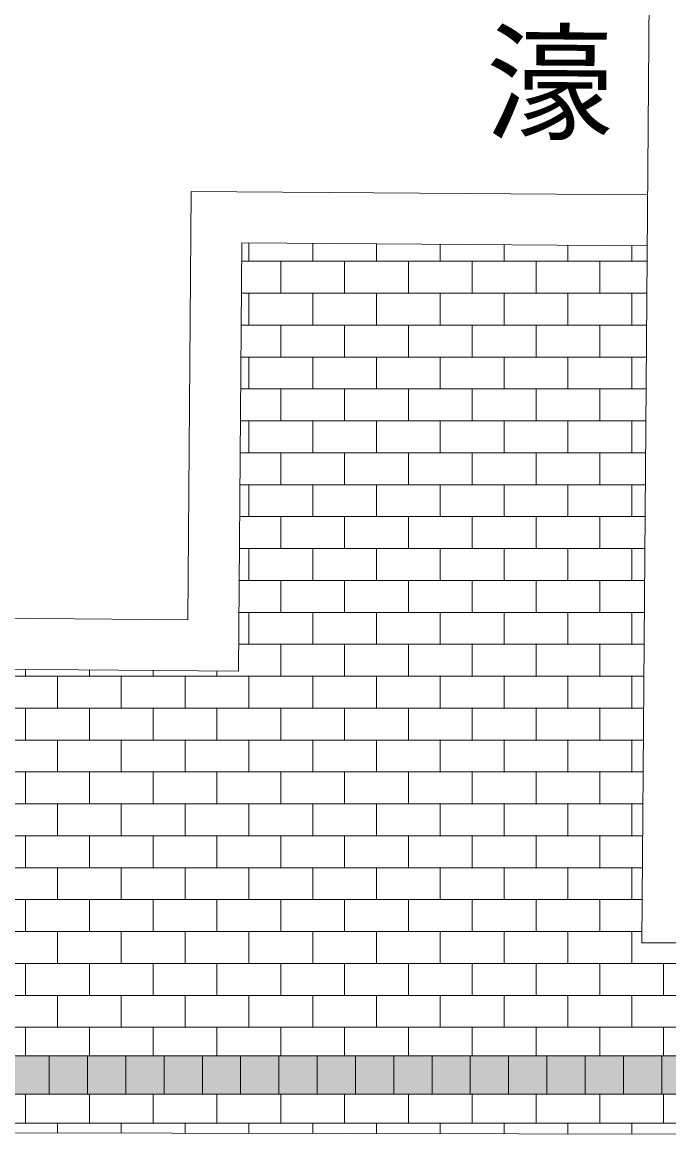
# Model space of a CAD drawing. Units: millimetres, scale not verified. Extents: x -94331 to 144568, y -56598 to 62562.
# Drawn here: x 9639 to 14705, y -23830 to -15116 of the extents above; entities that cross this region are included whole.
import ezdxf
from ezdxf.enums import TextEntityAlignment as Align

# ---------------------------------------------------------------- set-up
doc = ezdxf.new("R2010")
doc.units = ezdxf.units.MM
doc.header["$LTSCALE"] = 400
for name, color, linetype, lineweight in [('0-2_壁', 7, 'Continuous', 9), ('0-4_衛生設備', 7, 'Continuous', 9), ('0-5_雑', 7, 'Continuous', 9)]:
    doc.layers.add(name, color=color, linetype=linetype, lineweight=lineweight)
doc.layers.add('0-7_ハッチ', color=7, linetype='Continuous')
doc.layers.add('0-C_0', color=8, linetype='Continuous')
doc.styles.add('ＭＳ ゴシック', font='')
doc.styles.get('ＭＳ ゴシック').set_extended_font_data('MS Gothic')

msp = doc.modelspace()

# ---------------------------------------------------------------- linework, layer by layer
at = {"layer": '0-2_壁'}
for p, q in [((14679.9, 1743.6), (14495.2, -22326.2)), ((10961.7, -16442.5), (10937.1, -19796.7)), ((14540.2, -16468.7), (10961.7, -16442.5)), ((11358.8, -16845.4), (11334.2, -20200.4)), ((14537.1, -16868.7), (11358.8, -16845.4)), ((9434.3, -19782.8), (10937.1, -19796.7)), ((9030.6, -20179), (11334.2, -20200.4)), ((14495.2, -22326.2), (16395.3, -22330.1)), ((2850.1, -23802.3), (16503.8, -23830.4))]:
    msp.add_line(p, q, dxfattribs=at)
at = {"layer": '0-4_衛生設備'}
for points in [[(9550.1, -23212.9), (9850.1, -23212.9), (9850.1, -23512.9), (9550.1, -23512.9)], [(9850.1, -23212.9), (10150.1, -23212.9), (10150.1, -23512.9), (9850.1, -23512.9)], [(10150.1, -23212.9), (10450.1, -23212.9), (10450.1, -23512.9), (10150.1, -23512.9)], [(10450.1, -23212.9), (10750.1, -23212.9), (10750.1, -23512.9), (10450.1, -23512.9)], [(10750.1, -23212.9), (11050.1, -23212.9), (11050.1, -23512.9), (10750.1, -23512.9)], [(11050.1, -23212.9), (11350.1, -23212.9), (11350.1, -23512.9), (11050.1, -23512.9)], [(11350.1, -23212.9), (11650.1, -23212.9), (11650.1, -23512.9), (11350.1, -23512.9)], [(11650.1, -23212.9), (11950.1, -23212.9), (11950.1, -23512.9), (11650.1, -23512.9)], [(11950.1, -23212.9), (12250.1, -23212.9), (12250.1, -23512.9), (11950.1, -23512.9)], [(12250.1, -23212.9), (12550.1, -23212.9), (12550.1, -23512.9), (12250.1, -23512.9)], [(12550.1, -23212.9), (12850.1, -23212.9), (12850.1, -23512.9), (12550.1, -23512.9)], [(12850.1, -23212.9), (13150.1, -23212.9), (13150.1, -23512.9), (12850.1, -23512.9)], [(13150.1, -23212.9), (13450.1, -23212.9), (13450.1, -23512.9), (13150.1, -23512.9)], [(13450.1, -23212.9), (13750.1, -23212.9), (13750.1, -23512.9), (13450.1, -23512.9)], [(13750.1, -23212.9), (14050.1, -23212.9), (14050.1, -23512.9), (13750.1, -23512.9)], [(14050.1, -23212.9), (14350.1, -23212.9), (14350.1, -23512.9), (14050.1, -23512.9)], [(14350.1, -23212.9), (14650.1, -23212.9), (14650.1, -23512.9), (14350.1, -23512.9)], [(14650.1, -23212.9), (14950.1, -23212.9), (14950.1, -23512.9), (14650.1, -23512.9)]]:
    msp.add_lwpolyline(points, dxfattribs=at)
at = {"layer": '0-5_雑'}
for p, q in [((11414.9, -16845.8), (11414.9, -16989)), ((11914.9, -16849.5), (11914.9, -16989)), ((12414.9, -16853.2), (12414.9, -16989)), ((12914.9, -16856.8), (12914.9, -16989)), ((13414.9, -16860.5), (13414.9, -16989)), ((13914.9, -16864.2), (13914.9, -16989)), ((14414.9, -16867.8), (14414.9, -16989)), ((11357.7, -16989), (14536.2, -16989)), ((11664.9, -16989), (11664.9, -17239)), ((12164.9, -16989), (12164.9, -17239)), ((12664.9, -16989), (12664.9, -17239)), ((13164.9, -16989), (13164.9, -17239)), ((13664.9, -16989), (13664.9, -17239)), ((14164.9, -16989), (14164.9, -17239)), ((11355.9, -17239), (14534.3, -17239)), ((11414.9, -17239), (11414.9, -17489)), ((11914.9, -17239), (11914.9, -17489)), ((12414.9, -17239), (12414.9, -17489)), ((12914.9, -17239), (12914.9, -17489)), ((13414.9, -17239), (13414.9, -17489)), ((13914.9, -17239), (13914.9, -17489)), ((14414.9, -17239), (14414.9, -17489)), ((11354.1, -17489), (14532.4, -17489)), ((11664.9, -17489), (11664.9, -17739)), ((12164.9, -17489), (12164.9, -17739)), ((12664.9, -17489), (12664.9, -17739)), ((13164.9, -17489), (13164.9, -17739)), ((13664.9, -17489), (13664.9, -17739)), ((14164.9, -17489), (14164.9, -17739)), ((11352.2, -17739), (14530.4, -17739)), ((11414.9, -17739), (11414.9, -17989)), ((11914.9, -17739), (11914.9, -17989)), ((12414.9, -17739), (12414.9, -17989)), ((12914.9, -17739), (12914.9, -17989)), ((13414.9, -17739), (13414.9, -17989)), ((13914.9, -17739), (13914.9, -17989)), ((14414.9, -17739), (14414.9, -17989)), ((11350.4, -17989), (14528.5, -17989)), ((11664.9, -17989), (11664.9, -18239)), ((12164.9, -17989), (12164.9, -18239)), ((12664.9, -17989), (12664.9, -18239)), ((13164.9, -17989), (13164.9, -18239)), ((13664.9, -17989), (13664.9, -18239)), ((14164.9, -17989), (14164.9, -18239)), ((11348.6, -18239), (14526.6, -18239)), ((11414.9, -18239), (11414.9, -18489)), ((11914.9, -18239), (11914.9, -18489)), ((12414.9, -18239), (12414.9, -18489)), ((12914.9, -18239), (12914.9, -18489)), ((13414.9, -18239), (13414.9, -18489)), ((13914.9, -18239), (13914.9, -18489)), ((14414.9, -18239), (14414.9, -18489)), ((11346.7, -18489), (14524.7, -18489)), ((11664.9, -18489), (11664.9, -18739)), ((12164.9, -18489), (12164.9, -18739)), ((12664.9, -18489), (12664.9, -18739)), ((13164.9, -18489), (13164.9, -18739)), ((13664.9, -18489), (13664.9, -18739)), ((14164.9, -18489), (14164.9, -18739)), ((11344.9, -18739), (14522.8, -18739)), ((11414.9, -18739), (11414.9, -18989)), ((11914.9, -18739), (11914.9, -18989)), ((12414.9, -18739), (12414.9, -18989)), ((12914.9, -18739), (12914.9, -18989)), ((13414.9, -18739), (13414.9, -18989)), ((13914.9, -18739), (13914.9, -18989)), ((14414.9, -18739), (14414.9, -18989)), ((11343.1, -18989), (14520.8, -18989)), ((11664.9, -18989), (11664.9, -19239)), ((12164.9, -18989), (12164.9, -19239)), ((12664.9, -18989), (12664.9, -19239)), ((13164.9, -18989), (13164.9, -19239)), ((13664.9, -18989), (13664.9, -19239)), ((14164.9, -18989), (14164.9, -19239)), ((11341.2, -19239), (14518.9, -19239)), ((11414.9, -19239), (11414.9, -19489)), ((11914.9, -19239), (11914.9, -19489)), ((12414.9, -19239), (12414.9, -19489)), ((12914.9, -19239), (12914.9, -19489)), ((13414.9, -19239), (13414.9, -19489)), ((13914.9, -19239), (13914.9, -19489)), ((14414.9, -19239), (14414.9, -19489)), ((11339.4, -19489), (14517, -19489)), ((11664.9, -19489), (11664.9, -19739)), ((12164.9, -19489), (12164.9, -19739)), ((12664.9, -19489), (12664.9, -19739)), ((13164.9, -19489), (13164.9, -19739)), ((13664.9, -19489), (13664.9, -19739)), ((14164.9, -19489), (14164.9, -19739)), ((11337.6, -19739), (14515.1, -19739)), ((11414.9, -19739), (11414.9, -19989)), ((11914.9, -19739), (11914.9, -19989)), ((12414.9, -19739), (12414.9, -19989)), ((12914.9, -19739), (12914.9, -19989)), ((13414.9, -19739), (13414.9, -19989)), ((13914.9, -19739), (13914.9, -19989)), ((14414.9, -19739), (14414.9, -19989)), ((11335.7, -19989), (14513.2, -19989)), ((11664.9, -19989), (11664.9, -20239)), ((12164.9, -19989), (12164.9, -20239)), ((12664.9, -19989), (12664.9, -20239)), ((13164.9, -19989), (13164.9, -20239)), ((13664.9, -19989), (13664.9, -20239)), ((14164.9, -19989), (14164.9, -20239)), ((9664.9, -20184.9), (9664.9, -20239)), ((10164.9, -20189.5), (10164.9, -20239)), ((10664.9, -20194.2), (10664.9, -20239)), ((11164.9, -20198.8), (11164.9, -20239)), ((7450.1, -20239), (14511.3, -20239)), ((9914.9, -20239), (9914.9, -20489)), ((10414.9, -20239), (10414.9, -20489)), ((10914.9, -20239), (10914.9, -20489)), ((11414.9, -20239), (11414.9, -20489)), ((11914.9, -20239), (11914.9, -20489)), ((12414.9, -20239), (12414.9, -20489)), ((12914.9, -20239), (12914.9, -20489)), ((13414.9, -20239), (13414.9, -20489)), ((13914.9, -20239), (13914.9, -20489)), ((14414.9, -20239), (14414.9, -20489)), ((7450.1, -20489), (14509.3, -20489)), ((9664.9, -20489), (9664.9, -20739)), ((10164.9, -20489), (10164.9, -20739)), ((10664.9, -20489), (10664.9, -20739)), ((11164.9, -20489), (11164.9, -20739)), ((11664.9, -20489), (11664.9, -20739)), ((12164.9, -20489), (12164.9, -20739)), ((12664.9, -20489), (12664.9, -20739)), ((13164.9, -20489), (13164.9, -20739)), ((13664.9, -20489), (13664.9, -20739)), ((14164.9, -20489), (14164.9, -20739)), ((7450.1, -20739), (14507.4, -20739)), ((9914.9, -20739), (9914.9, -20989)), ((10414.9, -20739), (10414.9, -20989)), ((10914.9, -20739), (10914.9, -20989)), ((11414.9, -20739), (11414.9, -20989)), ((11914.9, -20739), (11914.9, -20989)), ((12414.9, -20739), (12414.9, -20989)), ((12914.9, -20739), (12914.9, -20989)), ((13414.9, -20739), (13414.9, -20989)), ((13914.9, -20739), (13914.9, -20989)), ((14414.9, -20739), (14414.9, -20989)), ((7450.1, -20989), (14505.5, -20989)), ((9664.9, -20989), (9664.9, -21239)), ((10164.9, -20989), (10164.9, -21239)), ((10664.9, -20989), (10664.9, -21239)), ((11164.9, -20989), (11164.9, -21239)), ((11664.9, -20989), (11664.9, -21239)), ((12164.9, -20989), (12164.9, -21239)), ((12664.9, -20989), (12664.9, -21239)), ((13164.9, -20989), (13164.9, -21239)), ((13664.9, -20989), (13664.9, -21239)), ((14164.9, -20989), (14164.9, -21239)), ((7450.1, -21239), (14503.6, -21239)), ((9914.9, -21239), (9914.9, -21489)), ((10414.9, -21239), (10414.9, -21489)), ((10914.9, -21239), (10914.9, -21489)), ((11414.9, -21239), (11414.9, -21489)), ((11914.9, -21239), (11914.9, -21489)), ((12414.9, -21239), (12414.9, -21489)), ((12914.9, -21239), (12914.9, -21489)), ((13414.9, -21239), (13414.9, -21489)), ((13914.9, -21239), (13914.9, -21489)), ((14414.9, -21239), (14414.9, -21489)), ((7450.1, -21489), (14501.7, -21489)), ((9664.9, -21489), (9664.9, -21739)), ((10164.9, -21489), (10164.9, -21739)), ((10664.9, -21489), (10664.9, -21739)), ((11164.9, -21489), (11164.9, -21739)), ((11664.9, -21489), (11664.9, -21739)), ((12164.9, -21489), (12164.9, -21739)), ((12664.9, -21489), (12664.9, -21739)), ((13164.9, -21489), (13164.9, -21739)), ((13664.9, -21489), (13664.9, -21739)), ((14164.9, -21489), (14164.9, -21739)), ((7450.1, -21739), (14499.7, -21739)), ((9914.9, -21739), (9914.9, -21989)), ((10414.9, -21739), (10414.9, -21989)), ((10914.9, -21739), (10914.9, -21989)), ((11414.9, -21739), (11414.9, -21989)), ((11914.9, -21739), (11914.9, -21989)), ((12414.9, -21739), (12414.9, -21989)), ((12914.9, -21739), (12914.9, -21989)), ((13414.9, -21739), (13414.9, -21989)), ((13914.9, -21739), (13914.9, -21989)), ((14414.9, -21739), (14414.9, -21989)), ((7450.1, -21989), (14497.8, -21989)), ((9664.9, -21989), (9664.9, -22239)), ((10164.9, -21989), (10164.9, -22239)), ((10664.9, -21989), (10664.9, -22239)), ((11164.9, -21989), (11164.9, -22239)), ((11664.9, -21989), (11664.9, -22239)), ((12164.9, -21989), (12164.9, -22239)), ((12664.9, -21989), (12664.9, -22239)), ((13164.9, -21989), (13164.9, -22239)), ((13664.9, -21989), (13664.9, -22239)), ((14164.9, -21989), (14164.9, -22239)), ((7450.1, -22239), (14495.9, -22239)), ((9914.9, -22239), (9914.9, -22489)), ((10414.9, -22239), (10414.9, -22489)), ((10914.9, -22239), (10914.9, -22489)), ((11414.9, -22239), (11414.9, -22489)), ((11914.9, -22239), (11914.9, -22489)), ((12414.9, -22239), (12414.9, -22489)), ((12914.9, -22239), (12914.9, -22489)), ((13414.9, -22239), (13414.9, -22489)), ((13914.9, -22239), (13914.9, -22489)), ((14414.9, -22239), (14414.9, -22489)), ((7450.1, -22489), (15194.4, -22489)), ((9664.9, -22489), (9664.9, -22739)), ((10164.9, -22489), (10164.9, -22739)), ((10664.9, -22489), (10664.9, -22739)), ((11164.9, -22489), (11164.9, -22739)), ((11664.9, -22489), (11664.9, -22739)), ((12164.9, -22489), (12164.9, -22739)), ((12664.9, -22489), (12664.9, -22739)), ((13164.9, -22489), (13164.9, -22739)), ((13664.9, -22489), (13664.9, -22739)), ((14164.9, -22489), (14164.9, -22739)), ((14664.9, -22489), (14664.9, -22739)), ((7450.1, -22739), (15194.4, -22739)), ((9914.9, -22739), (9914.9, -22989)), ((10414.9, -22739), (10414.9, -22989)), ((10914.9, -22739), (10914.9, -22989)), ((11414.9, -22739), (11414.9, -22989)), ((11914.9, -22739), (11914.9, -22989)), ((12414.9, -22739), (12414.9, -22989)), ((12914.9, -22739), (12914.9, -22989)), ((13414.9, -22739), (13414.9, -22989)), ((13914.9, -22739), (13914.9, -22989)), ((14414.9, -22739), (14414.9, -22989)), ((7706.3, -22989), (15195.3, -22989)), ((9664.9, -22989), (9664.9, -23212.9)), ((10164.9, -22989), (10164.9, -23212.9)), ((10664.9, -22989), (10664.9, -23212.9)), ((11164.9, -22989), (11164.9, -23212.9)), ((11664.9, -22989), (11664.9, -23212.9)), ((12164.9, -22989), (12164.9, -23212.9)), ((12664.9, -22989), (12664.9, -23212.9)), ((13164.9, -22989), (13164.9, -23212.9)), ((13664.9, -22989), (13664.9, -23212.9)), ((14164.9, -22989), (14164.9, -23212.9)), ((14664.9, -22989), (14664.9, -23212.9)), ((9664.9, -23512.9), (9664.9, -23739)), ((10164.9, -23512.9), (10164.9, -23739)), ((10664.9, -23512.9), (10664.9, -23739)), ((11164.9, -23512.9), (11164.9, -23739)), ((11664.9, -23512.9), (11664.9, -23739)), ((12164.9, -23512.9), (12164.9, -23739)), ((12664.9, -23512.9), (12664.9, -23739)), ((13164.9, -23512.9), (13164.9, -23739)), ((13664.9, -23512.9), (13664.9, -23739)), ((14164.9, -23512.9), (14164.9, -23739)), ((14664.9, -23512.9), (14664.9, -23739)), ((-2957.3, -23739), (16384.5, -23739)), ((9914.9, -23739), (9914.9, -23816.8)), ((10414.9, -23739), (10414.9, -23817.8)), ((10914.9, -23739), (10914.9, -23818.9)), ((11414.9, -23739), (11414.9, -23819.9)), ((11914.9, -23739), (11914.9, -23820.9)), ((12414.9, -23739), (12414.9, -23822)), ((12914.9, -23739), (12914.9, -23823)), ((13414.9, -23739), (13414.9, -23824)), ((13914.9, -23739), (13914.9, -23825)), ((14414.9, -23739), (14414.9, -23826.1))]:
    msp.add_line(p, q, dxfattribs=at)
at = {"layer": '0-C_0'}
msp.add_solid([(7750.1, -23212.9), (15195.3, -23212.9), (7750.1, -23512.9), (15195.3, -23512.9)], dxfattribs=at)

# ---------------------------------------------------------------- texts
at = {"layer": '0-7_ハッチ', "style": 'ＭＳ ゴシック'}
msp.add_text('濠', height=733.1, rotation=359.57, dxfattribs=at).set_placement((13265.7, -16175.9), align=Align.BOTTOM_LEFT)

doc.saveas('drawing.dxf')
